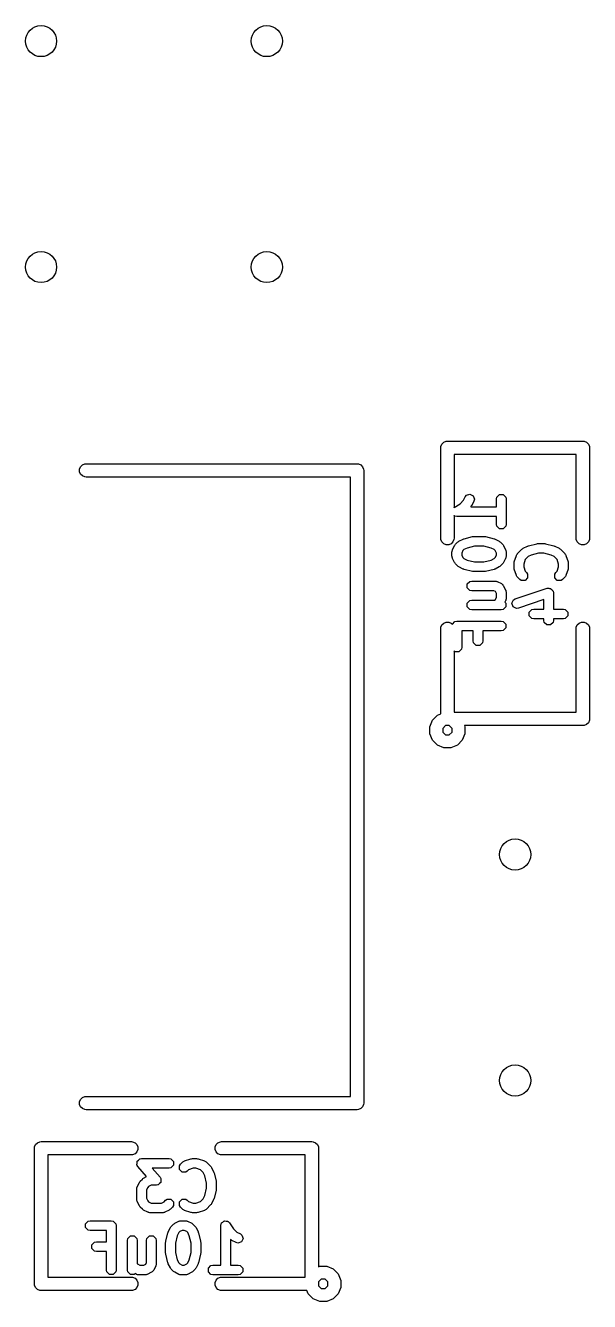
# Model space of a CAD drawing. Extents: x 0.05 to 1.54, y 0.19 to 1.9.
# Drawn here: x 0.913 to 1.163, y 1.337 to 1.902 of the extents above; entities that cross this region are included whole.
import ezdxf

# ---------------------------------------------------------------- set-up
doc = ezdxf.new("R2010")
doc.units = 0
doc.header["$MEASUREMENT"] = 0
doc.layers.add('BLACK', color=7, linetype='CONTINUOUS')

msp = doc.modelspace()

# ---------------------------------------------------------------- linework, layer by layer
at = {"layer": 'BLACK', "linetype": 'CONTINUOUS'}
for p, q in [((1.09754, 1.71664), (1.09836, 1.71746)), ((1.09836, 1.71746), (1.09942, 1.7179)), ((1.09942, 1.7179), (1.1, 1.71795)), ((1.1, 1.71795), (1.16, 1.71795)), ((1.16, 1.71795), (1.16058, 1.7179)), ((1.16058, 1.7179), (1.16164, 1.71746)), ((1.16164, 1.71746), (1.16246, 1.71664)), ((1.09705, 1.715), (1.0971, 1.71558)), ((1.09705, 1.675), (1.09705, 1.715)), ((1.0971, 1.71558), (1.09754, 1.71664)), ((1.15705, 1.71205), (1.10295, 1.71205)), ((1.10295, 1.71205), (1.10295, 1.68848)), ((1.15705, 1.675), (1.15705, 1.71205)), ((1.16246, 1.71664), (1.1629, 1.71558)), ((1.1629, 1.71558), (1.16295, 1.715)), ((1.16295, 1.715), (1.16295, 1.675)), ((0.9371, 1.70558), (0.93754, 1.70664)), ((0.9371, 1.70442), (0.9371, 1.70558)), ((0.93754, 1.70664), (0.93836, 1.70746)), ((0.93836, 1.70746), (0.93942, 1.7079)), ((0.93942, 1.7079), (0.94, 1.70795)), ((0.94, 1.70795), (1.06, 1.70795)), ((1.06, 1.70795), (1.06058, 1.7079)), ((1.06058, 1.7079), (1.06164, 1.70746)), ((1.06164, 1.70746), (1.06246, 1.70664)), ((1.06246, 1.70664), (1.0629, 1.70558)), ((1.0629, 1.70558), (1.06295, 1.705)), ((0.93754, 1.70336), (0.9371, 1.70442)), ((0.93836, 1.70254), (0.93754, 1.70336)), ((0.93942, 1.7021), (0.93836, 1.70254)), ((0.94, 1.70205), (0.93942, 1.7021)), ((1.05705, 1.70205), (0.94, 1.70205)), ((1.05705, 1.42795), (1.05705, 1.70205)), ((1.06295, 1.705), (1.06295, 1.425)), ((1.10841, 1.69399), (1.10997, 1.69451)), ((1.10997, 1.69451), (1.11144, 1.69377)), ((1.1219, 1.69319), (1.12307, 1.69435)), ((1.12307, 1.69435), (1.12471, 1.69435)), ((1.12471, 1.69435), (1.12588, 1.69319)), ((1.10295, 1.68848), (1.103, 1.68852)), ((1.103, 1.68852), (1.10563, 1.69028)), ((1.10563, 1.69028), (1.10711, 1.69176)), ((1.10711, 1.69176), (1.1079, 1.69333)), ((1.1079, 1.69333), (1.10841, 1.69399)), ((1.1104, 1.68897), (1.11032, 1.68889)), ((1.11032, 1.68889), (1.12174, 1.68889)), ((1.11059, 1.68925), (1.1104, 1.68897)), ((1.1108, 1.68953), (1.11059, 1.68925)), ((1.11174, 1.6914), (1.1108, 1.68953)), ((1.11144, 1.69377), (1.11196, 1.69221)), ((1.11196, 1.69221), (1.11174, 1.6914)), ((1.12174, 1.69236), (1.1219, 1.69319)), ((1.12174, 1.68889), (1.12174, 1.69236)), ((1.12588, 1.69319), (1.12604, 1.69236)), ((1.12604, 1.69236), (1.12604, 1.68111)), ((1.10299, 1.68495), (1.10295, 1.68501)), ((1.10295, 1.68501), (1.10295, 1.675)), ((1.10321, 1.68491), (1.10299, 1.68495)), ((1.10337, 1.68475), (1.10321, 1.68491)), ((1.10419, 1.68459), (1.10337, 1.68475)), ((1.12174, 1.68459), (1.10419, 1.68459)), ((1.12174, 1.68111), (1.12174, 1.68459)), ((1.1219, 1.68028), (1.12174, 1.68111)), ((1.12307, 1.67912), (1.1219, 1.68028)), ((1.12471, 1.67912), (1.12307, 1.67912)), ((1.12588, 1.68028), (1.12471, 1.67912)), ((1.12604, 1.68111), (1.12588, 1.68028)), ((1.0971, 1.67442), (1.09705, 1.675)), ((1.09754, 1.67336), (1.0971, 1.67442)), ((1.09836, 1.67254), (1.09754, 1.67336)), ((1.09942, 1.6721), (1.09836, 1.67254)), ((1.10058, 1.6721), (1.09942, 1.6721)), ((1.10164, 1.67254), (1.10058, 1.6721)), ((1.10246, 1.67336), (1.10164, 1.67254)), ((1.10227, 1.66987), (1.10321, 1.67175)), ((1.1029, 1.67442), (1.10246, 1.67336)), ((1.10295, 1.675), (1.1029, 1.67442)), ((1.10321, 1.67175), (1.10342, 1.67202)), ((1.10342, 1.67202), (1.10361, 1.67231)), ((1.10361, 1.67231), (1.10455, 1.67325)), ((1.10455, 1.67325), (1.10483, 1.67344)), ((1.10483, 1.67344), (1.1051, 1.67365)), ((1.1051, 1.67365), (1.10698, 1.67459)), ((1.10698, 1.67459), (1.10721, 1.67465)), ((1.10721, 1.67465), (1.10742, 1.67475)), ((1.10742, 1.67475), (1.11117, 1.67569)), ((1.11117, 1.67569), (1.11144, 1.6757)), ((1.11144, 1.6757), (1.11169, 1.67575)), ((1.11169, 1.67575), (1.11639, 1.67575)), ((1.11639, 1.67575), (1.11664, 1.6757)), ((1.11664, 1.6757), (1.11691, 1.67569)), ((1.11691, 1.67569), (1.12066, 1.67475)), ((1.12066, 1.67475), (1.12087, 1.67465)), ((1.12087, 1.67465), (1.1211, 1.67459)), ((1.1211, 1.67459), (1.12298, 1.67365)), ((1.12298, 1.67365), (1.12325, 1.67344)), ((1.12325, 1.67344), (1.12353, 1.67325)), ((1.12353, 1.67325), (1.12447, 1.67231)), ((1.12447, 1.67231), (1.12466, 1.67202)), ((1.12466, 1.67202), (1.12487, 1.67175)), ((1.12487, 1.67175), (1.12581, 1.66987)), ((1.13542, 1.67146), (1.13565, 1.67153)), ((1.13565, 1.67153), (1.13586, 1.67163)), ((1.13586, 1.67163), (1.13961, 1.67256)), ((1.13961, 1.67256), (1.13987, 1.67258)), ((1.13987, 1.67258), (1.14013, 1.67263)), ((1.14013, 1.67263), (1.14295, 1.67263)), ((1.14295, 1.67263), (1.14321, 1.67258)), ((1.14321, 1.67258), (1.14347, 1.67256)), ((1.14347, 1.67256), (1.14722, 1.67163)), ((1.14722, 1.67163), (1.14743, 1.67153)), ((1.14743, 1.67153), (1.14766, 1.67146)), ((1.1571, 1.67442), (1.15705, 1.675)), ((1.15754, 1.67336), (1.1571, 1.67442)), ((1.15836, 1.67254), (1.15754, 1.67336)), ((1.15942, 1.6721), (1.15836, 1.67254)), ((1.16058, 1.6721), (1.15942, 1.6721)), ((1.16164, 1.67254), (1.16058, 1.6721)), ((1.16246, 1.67336), (1.16164, 1.67254)), ((1.1629, 1.67442), (1.16246, 1.67336)), ((1.16295, 1.675), (1.1629, 1.67442)), ((1.10204, 1.66891), (1.10206, 1.66902)), ((1.10204, 1.66704), (1.10204, 1.66891)), ((1.10206, 1.66693), (1.10204, 1.66704)), ((1.10205, 1.66906), (1.10214, 1.6694)), ((1.10206, 1.66902), (1.10205, 1.66906)), ((1.10205, 1.66688), (1.10206, 1.66693)), ((1.10214, 1.66655), (1.10205, 1.66688)), ((1.10214, 1.6694), (1.1022, 1.66973)), ((1.1022, 1.66621), (1.10214, 1.66655)), ((1.1022, 1.66973), (1.10224, 1.66977)), ((1.10224, 1.66618), (1.1022, 1.66621)), ((1.10224, 1.66977), (1.10227, 1.66987)), ((1.10227, 1.66607), (1.10224, 1.66618)), ((1.10321, 1.6642), (1.10227, 1.66607)), ((1.1069, 1.66951), (1.10634, 1.6684)), ((1.10634, 1.6684), (1.10634, 1.66754)), ((1.10634, 1.66754), (1.1069, 1.66643)), ((1.10734, 1.66996), (1.1069, 1.66951)), ((1.1069, 1.66643), (1.10734, 1.66599)), ((1.10869, 1.67064), (1.10734, 1.66996)), ((1.10734, 1.66599), (1.10869, 1.66531)), ((1.11196, 1.67145), (1.10869, 1.67064)), ((1.11612, 1.67145), (1.11196, 1.67145)), ((1.11939, 1.67064), (1.11612, 1.67145)), ((1.12074, 1.66996), (1.11939, 1.67064)), ((1.11939, 1.66531), (1.12074, 1.66599)), ((1.12118, 1.66951), (1.12074, 1.66996)), ((1.12074, 1.66599), (1.12118, 1.66643)), ((1.12174, 1.6684), (1.12118, 1.66951)), ((1.12118, 1.66643), (1.12174, 1.66754)), ((1.12174, 1.66754), (1.12174, 1.6684)), ((1.12581, 1.66607), (1.12487, 1.6642)), ((1.12581, 1.66987), (1.12584, 1.66977)), ((1.12584, 1.66618), (1.12581, 1.66607)), ((1.12584, 1.66977), (1.12588, 1.66973)), ((1.12588, 1.66621), (1.12584, 1.66618)), ((1.12588, 1.66973), (1.12594, 1.6694)), ((1.12594, 1.66655), (1.12588, 1.66621)), ((1.12594, 1.6694), (1.12603, 1.66906)), ((1.12603, 1.66688), (1.12594, 1.66655)), ((1.12603, 1.66906), (1.12602, 1.66902)), ((1.12602, 1.66902), (1.12604, 1.66891)), ((1.12604, 1.66704), (1.12602, 1.66693)), ((1.12602, 1.66693), (1.12603, 1.66688)), ((1.12604, 1.66891), (1.12604, 1.66704)), ((1.12965, 1.66459), (1.13059, 1.66741)), ((1.13059, 1.66741), (1.13064, 1.6675)), ((1.13064, 1.66755), (1.13083, 1.66784)), ((1.13064, 1.6675), (1.13064, 1.66755)), ((1.13083, 1.66784), (1.131, 1.66813)), ((1.131, 1.66813), (1.13105, 1.66816)), ((1.13105, 1.66816), (1.13111, 1.66825)), ((1.13111, 1.66825), (1.13298, 1.67012)), ((1.13298, 1.67012), (1.13327, 1.67031)), ((1.13327, 1.67031), (1.13354, 1.67053)), ((1.13354, 1.67053), (1.13542, 1.67146)), ((1.13578, 1.66684), (1.13451, 1.66556)), ((1.13713, 1.66751), (1.13578, 1.66684)), ((1.1404, 1.66833), (1.13713, 1.66751)), ((1.14268, 1.66833), (1.1404, 1.66833)), ((1.14595, 1.66751), (1.14268, 1.66833)), ((1.1473, 1.66684), (1.14595, 1.66751)), ((1.14857, 1.66556), (1.1473, 1.66684)), ((1.14766, 1.67146), (1.14954, 1.67053)), ((1.14954, 1.67053), (1.14981, 1.67031)), ((1.14981, 1.67031), (1.1501, 1.67012)), ((1.1501, 1.67012), (1.15197, 1.66825)), ((1.15197, 1.66825), (1.15203, 1.66816)), ((1.15203, 1.66816), (1.15208, 1.66813)), ((1.15208, 1.66813), (1.15225, 1.66784)), ((1.15225, 1.66784), (1.15244, 1.66755)), ((1.15244, 1.66755), (1.15244, 1.6675)), ((1.15244, 1.6675), (1.15249, 1.66741)), ((1.15249, 1.66741), (1.15343, 1.66459)), ((1.10342, 1.66393), (1.10321, 1.6642)), ((1.10361, 1.66364), (1.10342, 1.66393)), ((1.10455, 1.6627), (1.10361, 1.66364)), ((1.10483, 1.66251), (1.10455, 1.6627)), ((1.1051, 1.6623), (1.10483, 1.66251)), ((1.10698, 1.66136), (1.1051, 1.6623)), ((1.10721, 1.6613), (1.10698, 1.66136)), ((1.10742, 1.6612), (1.10721, 1.6613)), ((1.11117, 1.66026), (1.10742, 1.6612)), ((1.10869, 1.66531), (1.11196, 1.6645)), ((1.11144, 1.66025), (1.11117, 1.66026)), ((1.11169, 1.6602), (1.11144, 1.66025)), ((1.11639, 1.6602), (1.11169, 1.6602)), ((1.11196, 1.6645), (1.11612, 1.6645)), ((1.11612, 1.6645), (1.11939, 1.66531)), ((1.11664, 1.66025), (1.11639, 1.6602)), ((1.11691, 1.66026), (1.11664, 1.66025)), ((1.12066, 1.6612), (1.11691, 1.66026)), ((1.12087, 1.6613), (1.12066, 1.6612)), ((1.1211, 1.66136), (1.12087, 1.6613)), ((1.12298, 1.6623), (1.1211, 1.66136)), ((1.12325, 1.66251), (1.12298, 1.6623)), ((1.12353, 1.6627), (1.12325, 1.66251)), ((1.12447, 1.66364), (1.12353, 1.6627)), ((1.12466, 1.66393), (1.12447, 1.66364)), ((1.12487, 1.6642), (1.12466, 1.66393)), ((1.12954, 1.66391), (1.12961, 1.66425)), ((1.12954, 1.66204), (1.12954, 1.66391)), ((1.12961, 1.6617), (1.12954, 1.66204)), ((1.12961, 1.66425), (1.12965, 1.66459)), ((1.12965, 1.66136), (1.12961, 1.6617)), ((1.13059, 1.65854), (1.12965, 1.66136)), ((1.13451, 1.66556), (1.13384, 1.66356)), ((1.13384, 1.66356), (1.13384, 1.66238)), ((1.13384, 1.66238), (1.13451, 1.66038)), ((1.13451, 1.66038), (1.13509, 1.6598)), ((1.14799, 1.6598), (1.14857, 1.66038)), ((1.14924, 1.66356), (1.14857, 1.66556)), ((1.14857, 1.66038), (1.14924, 1.66238)), ((1.14924, 1.66238), (1.14924, 1.66356)), ((1.15343, 1.66136), (1.15249, 1.65854)), ((1.15343, 1.66459), (1.15347, 1.66425)), ((1.15347, 1.6617), (1.15343, 1.66136)), ((1.15347, 1.66425), (1.15354, 1.66391)), ((1.15354, 1.66204), (1.15347, 1.6617)), ((1.15354, 1.66391), (1.15354, 1.66204)), ((1.10877, 1.65473), (1.10993, 1.65589)), ((1.10877, 1.65308), (1.10877, 1.65473)), ((1.10993, 1.65589), (1.11076, 1.65605)), ((1.11076, 1.65605), (1.12108, 1.65605)), ((1.12108, 1.65605), (1.12118, 1.65603)), ((1.12118, 1.65603), (1.12123, 1.65605)), ((1.12123, 1.65605), (1.12156, 1.65596)), ((1.12156, 1.65596), (1.1219, 1.65589)), ((1.1219, 1.65589), (1.12193, 1.65585)), ((1.12193, 1.65585), (1.12204, 1.65583)), ((1.12204, 1.65583), (1.12391, 1.65489)), ((1.12391, 1.65489), (1.12425, 1.65462)), ((1.12425, 1.65462), (1.12436, 1.65459)), ((1.12436, 1.65459), (1.12445, 1.65447)), ((1.13064, 1.65845), (1.13059, 1.65854)), ((1.13064, 1.6584), (1.13064, 1.65845)), ((1.13083, 1.65811), (1.13064, 1.6584)), ((1.131, 1.65781), (1.13083, 1.65811)), ((1.13105, 1.65779), (1.131, 1.65781)), ((1.13111, 1.6577), (1.13105, 1.65779)), ((1.13205, 1.65676), (1.13111, 1.6577)), ((1.13274, 1.6563), (1.13205, 1.65676)), ((1.13439, 1.6563), (1.13274, 1.6563)), ((1.13555, 1.65746), (1.13439, 1.6563)), ((1.13509, 1.6598), (1.13555, 1.65911)), ((1.13555, 1.65911), (1.13555, 1.65746)), ((1.14753, 1.65911), (1.14799, 1.6598)), ((1.14753, 1.65746), (1.14753, 1.65911)), ((1.14869, 1.6563), (1.14753, 1.65746)), ((1.15034, 1.6563), (1.14869, 1.6563)), ((1.15103, 1.65676), (1.15034, 1.6563)), ((1.15197, 1.6577), (1.15103, 1.65676)), ((1.15203, 1.65779), (1.15197, 1.6577)), ((1.15208, 1.65781), (1.15203, 1.65779)), ((1.15225, 1.65811), (1.15208, 1.65781)), ((1.15244, 1.6584), (1.15225, 1.65811)), ((1.15249, 1.65854), (1.15244, 1.65845)), ((1.15244, 1.65845), (1.15244, 1.6584)), ((1.10993, 1.65192), (1.10877, 1.65308)), ((1.11076, 1.65175), (1.10993, 1.65192)), ((1.12057, 1.65175), (1.11076, 1.65175)), ((1.12135, 1.65136), (1.12057, 1.65175)), ((1.12174, 1.65058), (1.12135, 1.65136)), ((1.12174, 1.64878), (1.12174, 1.65058)), ((1.12445, 1.65447), (1.12458, 1.65437)), ((1.12458, 1.65437), (1.12461, 1.65426)), ((1.12461, 1.65426), (1.12487, 1.65393)), ((1.12487, 1.65393), (1.12581, 1.65205)), ((1.12581, 1.65205), (1.12584, 1.65195)), ((1.12584, 1.65195), (1.12588, 1.65191)), ((1.12588, 1.65191), (1.12594, 1.65157)), ((1.12594, 1.65157), (1.12603, 1.65124)), ((1.12603, 1.65124), (1.12602, 1.65119)), ((1.12602, 1.65119), (1.12604, 1.65109)), ((1.12604, 1.65109), (1.12604, 1.64827)), ((1.13007, 1.64813), (1.14414, 1.65282)), ((1.14414, 1.65282), (1.14498, 1.65292)), ((1.14498, 1.65292), (1.14529, 1.65276)), ((1.14529, 1.65276), (1.14565, 1.65276)), ((1.14565, 1.65276), (1.146, 1.65241)), ((1.146, 1.65241), (1.14645, 1.65219)), ((1.14645, 1.65219), (1.14656, 1.65185)), ((1.14656, 1.65185), (1.14681, 1.6516)), ((1.14681, 1.6516), (1.14697, 1.65078)), ((1.14697, 1.65078), (1.14697, 1.64355)), ((1.10877, 1.64628), (1.10993, 1.64745)), ((1.10877, 1.64464), (1.10877, 1.64628)), ((1.10993, 1.64347), (1.10877, 1.64464)), ((1.10993, 1.64745), (1.11076, 1.64761)), ((1.11076, 1.64331), (1.10993, 1.64347)), ((1.11076, 1.64761), (1.12112, 1.64761)), ((1.12389, 1.64331), (1.11076, 1.64331)), ((1.12112, 1.64761), (1.12118, 1.64767)), ((1.12118, 1.64767), (1.12174, 1.64878)), ((1.12471, 1.64347), (1.12389, 1.64331)), ((1.12588, 1.64464), (1.12471, 1.64347)), ((1.12581, 1.64731), (1.12549, 1.64667)), ((1.12549, 1.64667), (1.12588, 1.64628)), ((1.12584, 1.64742), (1.12581, 1.64731)), ((1.12588, 1.64745), (1.12584, 1.64742)), ((1.12594, 1.64779), (1.12588, 1.64745)), ((1.12588, 1.64628), (1.12588, 1.64464)), ((1.12603, 1.64812), (1.12594, 1.64779)), ((1.12604, 1.64827), (1.12602, 1.64817)), ((1.12602, 1.64817), (1.12603, 1.64812)), ((1.12861, 1.64624), (1.12934, 1.64771)), ((1.12913, 1.64468), (1.12861, 1.64624)), ((1.1306, 1.64394), (1.12913, 1.64468)), ((1.12934, 1.64771), (1.13007, 1.64813)), ((1.13143, 1.64405), (1.1306, 1.64394)), ((1.14267, 1.6478), (1.13143, 1.64405)), ((1.13627, 1.64222), (1.13743, 1.64338)), ((1.13743, 1.64338), (1.13826, 1.64355)), ((1.13826, 1.64355), (1.14267, 1.64355)), ((1.14267, 1.64355), (1.14267, 1.6478)), ((1.14697, 1.64355), (1.15139, 1.64355)), ((1.15139, 1.64355), (1.15221, 1.64338)), ((1.15221, 1.64338), (1.15338, 1.64222)), ((1.09836, 1.63746), (1.09942, 1.6379)), ((1.09942, 1.6379), (1.10058, 1.6379)), ((1.10058, 1.6379), (1.10164, 1.63746)), ((1.1022, 1.6369), (1.10337, 1.63806)), ((1.10337, 1.63806), (1.10419, 1.63823)), ((1.10419, 1.63823), (1.12389, 1.63823)), ((1.12389, 1.63823), (1.12471, 1.63806)), ((1.12471, 1.63806), (1.12588, 1.6369)), ((1.13627, 1.64057), (1.13627, 1.64222)), ((1.13743, 1.63941), (1.13627, 1.64057)), ((1.13826, 1.63925), (1.13743, 1.63941)), ((1.14267, 1.63925), (1.13826, 1.63925)), ((1.14267, 1.63858), (1.14267, 1.63925)), ((1.14284, 1.63776), (1.14267, 1.63858)), ((1.144, 1.6366), (1.14284, 1.63776)), ((1.14681, 1.63776), (1.14565, 1.6366)), ((1.14697, 1.63858), (1.14681, 1.63776)), ((1.15139, 1.63925), (1.14697, 1.63925)), ((1.14697, 1.63925), (1.14697, 1.63858)), ((1.15221, 1.63941), (1.15139, 1.63925)), ((1.15338, 1.64057), (1.15221, 1.63941)), ((1.15338, 1.64222), (1.15338, 1.64057)), ((1.15836, 1.63746), (1.15942, 1.6379)), ((1.15942, 1.6379), (1.16058, 1.6379)), ((1.16058, 1.6379), (1.16164, 1.63746)), ((1.09705, 1.635), (1.0971, 1.63558)), ((1.09705, 1.59722), (1.09705, 1.635)), ((1.0971, 1.63558), (1.09754, 1.63664)), ((1.09754, 1.63664), (1.09836, 1.63746)), ((1.10164, 1.63746), (1.1022, 1.63689)), ((1.1022, 1.63689), (1.1022, 1.6369)), ((1.11142, 1.63393), (1.10634, 1.63393)), ((1.10634, 1.63393), (1.10634, 1.6267)), ((1.11142, 1.62951), (1.11142, 1.63393)), ((1.12389, 1.63393), (1.11572, 1.63393)), ((1.11572, 1.63393), (1.11572, 1.62951)), ((1.12471, 1.63409), (1.12389, 1.63393)), ((1.12588, 1.63526), (1.12471, 1.63409)), ((1.12588, 1.6369), (1.12588, 1.63526)), ((1.14565, 1.6366), (1.144, 1.6366)), ((1.15705, 1.635), (1.1571, 1.63558)), ((1.15705, 1.59795), (1.15705, 1.635)), ((1.1571, 1.63558), (1.15754, 1.63664)), ((1.15754, 1.63664), (1.15836, 1.63746)), ((1.16164, 1.63746), (1.16246, 1.63664)), ((1.16246, 1.63664), (1.1629, 1.63558)), ((1.1629, 1.63558), (1.16295, 1.635)), ((1.16295, 1.635), (1.16295, 1.595)), ((1.10634, 1.6267), (1.10618, 1.62587)), ((1.11158, 1.62869), (1.11142, 1.62951)), ((1.11275, 1.62753), (1.11158, 1.62869)), ((1.11439, 1.62753), (1.11275, 1.62753)), ((1.11556, 1.62869), (1.11439, 1.62753)), ((1.11572, 1.62951), (1.11556, 1.62869)), ((1.10337, 1.62471), (1.10295, 1.62513)), ((1.10295, 1.62513), (1.10295, 1.59795)), ((1.10501, 1.62471), (1.10337, 1.62471)), ((1.10618, 1.62587), (1.10501, 1.62471)), ((1.0922, 1.59155), (1.09339, 1.59442)), ((1.09339, 1.59442), (1.09558, 1.59661)), ((1.09558, 1.59661), (1.09705, 1.59722)), ((1.10295, 1.59795), (1.15705, 1.59795)), ((1.16164, 1.59254), (1.16058, 1.5921)), ((1.16246, 1.59336), (1.16164, 1.59254)), ((1.1629, 1.59442), (1.16246, 1.59336)), ((1.16295, 1.595), (1.1629, 1.59442)), ((1.0922, 1.59085), (1.0922, 1.59155)), ((1.0922, 1.58845), (1.0922, 1.59085)), ((1.09339, 1.58558), (1.0922, 1.58845)), ((1.09915, 1.59205), (1.09795, 1.59085)), ((1.09795, 1.59085), (1.09795, 1.58915)), ((1.09795, 1.58915), (1.09915, 1.58795)), ((1.10085, 1.59205), (1.09915, 1.59205)), ((1.09915, 1.58795), (1.10085, 1.58795)), ((1.10205, 1.59085), (1.10085, 1.59205)), ((1.10085, 1.58795), (1.10205, 1.58915)), ((1.10205, 1.58915), (1.10205, 1.59085)), ((1.1078, 1.58845), (1.10661, 1.58558)), ((1.16, 1.59205), (1.10759, 1.59205)), ((1.10759, 1.59205), (1.1078, 1.59155)), ((1.1078, 1.59155), (1.1078, 1.58845)), ((1.16058, 1.5921), (1.16, 1.59205)), ((1.09558, 1.58339), (1.09339, 1.58558)), ((1.09845, 1.5822), (1.09558, 1.58339)), ((1.10155, 1.5822), (1.09845, 1.5822)), ((1.10442, 1.58339), (1.10155, 1.5822)), ((1.10661, 1.58558), (1.10442, 1.58339)), ((0.9371, 1.42558), (0.93754, 1.42664)), ((0.9371, 1.42442), (0.9371, 1.42558)), ((0.93754, 1.42336), (0.9371, 1.42442)), ((0.93754, 1.42664), (0.93836, 1.42746)), ((0.93836, 1.42254), (0.93754, 1.42336)), ((0.93836, 1.42746), (0.93942, 1.4279)), ((0.93942, 1.4279), (0.94, 1.42795)), ((0.94, 1.42795), (1.05705, 1.42795)), ((1.06246, 1.42336), (1.06164, 1.42254)), ((1.0629, 1.42442), (1.06246, 1.42336)), ((1.06295, 1.425), (1.0629, 1.42442)), ((0.93942, 1.4221), (0.93836, 1.42254)), ((0.94, 1.42205), (0.93942, 1.4221)), ((1.06, 1.42205), (0.94, 1.42205)), ((1.06058, 1.4221), (1.06, 1.42205)), ((1.06164, 1.42254), (1.06058, 1.4221)), ((0.9171, 1.40558), (0.91754, 1.40664)), ((0.91754, 1.40664), (0.91836, 1.40746)), ((0.91836, 1.40746), (0.91942, 1.4079)), ((0.91942, 1.4079), (0.92, 1.40795)), ((0.92, 1.40795), (0.96, 1.40795)), ((0.96, 1.40795), (0.96058, 1.4079)), ((0.96058, 1.4079), (0.96164, 1.40746)), ((0.96164, 1.40746), (0.96246, 1.40664)), ((0.96246, 1.40664), (0.9629, 1.40558)), ((0.9971, 1.40558), (0.99754, 1.40664)), ((0.99754, 1.40664), (0.99836, 1.40746)), ((0.99836, 1.40746), (0.99942, 1.4079)), ((0.99942, 1.4079), (1, 1.40795)), ((1, 1.40795), (1.04, 1.40795)), ((1.04, 1.40795), (1.04058, 1.4079)), ((1.04058, 1.4079), (1.04164, 1.40746)), ((1.04164, 1.40746), (1.04246, 1.40664)), ((1.04246, 1.40664), (1.0429, 1.40558)), ((0.91705, 1.405), (0.9171, 1.40558)), ((0.91705, 1.345), (0.91705, 1.405)), ((0.96, 1.40205), (0.92295, 1.40205)), ((0.92295, 1.40205), (0.92295, 1.34795)), ((0.96058, 1.4021), (0.96, 1.40205)), ((0.96164, 1.40254), (0.96058, 1.4021)), ((0.96246, 1.40336), (0.96164, 1.40254)), ((0.9629, 1.40442), (0.96246, 1.40336)), ((0.9629, 1.40558), (0.9629, 1.40442)), ((0.96392, 1.40034), (0.96452, 1.40046)), ((0.96452, 1.40046), (0.97672, 1.40046)), ((0.97672, 1.40046), (0.97754, 1.4003)), ((0.9867, 1.40039), (0.98704, 1.40046)), ((0.98704, 1.40046), (0.98891, 1.40046)), ((0.98891, 1.40046), (0.98925, 1.40039)), ((0.9971, 1.40442), (0.9971, 1.40558)), ((0.99754, 1.40336), (0.9971, 1.40442)), ((0.99836, 1.40254), (0.99754, 1.40336)), ((0.99942, 1.4021), (0.99836, 1.40254)), ((1, 1.40205), (0.99942, 1.4021)), ((1.03705, 1.40205), (1, 1.40205)), ((1.03705, 1.34795), (1.03705, 1.40205)), ((1.0429, 1.40558), (1.04295, 1.405)), ((1.04295, 1.405), (1.04295, 1.35259)), ((0.96248, 1.39762), (0.96254, 1.39838)), ((0.96254, 1.39753), (0.96248, 1.39762)), ((0.96254, 1.39913), (0.96259, 1.39919)), ((0.96254, 1.39838), (0.96254, 1.39913)), ((0.96254, 1.39749), (0.96254, 1.39753)), ((0.9626, 1.39742), (0.96254, 1.39749)), ((0.96259, 1.39926), (0.96316, 1.39976)), ((0.96259, 1.39919), (0.96259, 1.39926)), ((0.9629, 1.39689), (0.9626, 1.39742)), ((0.96678, 1.39246), (0.9629, 1.39689)), ((0.96316, 1.39976), (0.9637, 1.4003)), ((0.9637, 1.4003), (0.9638, 1.40032)), ((0.9638, 1.40032), (0.96383, 1.40035)), ((0.96383, 1.40035), (0.96392, 1.40034)), ((0.97672, 1.39616), (0.96926, 1.39616)), ((0.96926, 1.39616), (0.97271, 1.39222)), ((0.97754, 1.39632), (0.97672, 1.39616)), ((0.97754, 1.4003), (0.9787, 1.39913)), ((0.9787, 1.39749), (0.97754, 1.39632)), ((0.9787, 1.39913), (0.9787, 1.39749)), ((0.9813, 1.39726), (0.98176, 1.39795)), ((0.9813, 1.39561), (0.9813, 1.39726)), ((0.98246, 1.39445), (0.9813, 1.39561)), ((0.98176, 1.39795), (0.9827, 1.39889)), ((0.9827, 1.39889), (0.98279, 1.39895)), ((0.98279, 1.39895), (0.98281, 1.399)), ((0.98281, 1.399), (0.98311, 1.39917)), ((0.98311, 1.39917), (0.9834, 1.39936)), ((0.9834, 1.39936), (0.98345, 1.39936)), ((0.98345, 1.39936), (0.98354, 1.39941)), ((0.98354, 1.39941), (0.98636, 1.40035)), ((0.9848, 1.39491), (0.98411, 1.39445)), ((0.98538, 1.39549), (0.9848, 1.39491)), ((0.98738, 1.39616), (0.98538, 1.39549)), ((0.98636, 1.40035), (0.9867, 1.40039)), ((0.98856, 1.39616), (0.98738, 1.39616)), ((0.99056, 1.39549), (0.98856, 1.39616)), ((0.98925, 1.40039), (0.98959, 1.40035)), ((0.98959, 1.40035), (0.99241, 1.39941)), ((0.99184, 1.39422), (0.99056, 1.39549)), ((0.99241, 1.39941), (0.9925, 1.39936)), ((0.9925, 1.39936), (0.99255, 1.39936)), ((0.99255, 1.39936), (0.99284, 1.39917)), ((0.99284, 1.39917), (0.99313, 1.399)), ((0.99313, 1.399), (0.99316, 1.39895)), ((0.99316, 1.39895), (0.99325, 1.39889)), ((0.99325, 1.39889), (0.99512, 1.39702)), ((0.99512, 1.39702), (0.99531, 1.39673)), ((0.99531, 1.39673), (0.99553, 1.39646)), ((0.99553, 1.39646), (0.99646, 1.39458)), ((0.9626, 1.38801), (0.96354, 1.38989)), ((0.96354, 1.38989), (0.96375, 1.39016)), ((0.96375, 1.39016), (0.96394, 1.39045)), ((0.96394, 1.39045), (0.96488, 1.39139)), ((0.96488, 1.39139), (0.96516, 1.39158)), ((0.96516, 1.39158), (0.96544, 1.39179)), ((0.96544, 1.39179), (0.96678, 1.39246)), ((0.97245, 1.38935), (0.97191, 1.38882)), ((0.97302, 1.38985), (0.97245, 1.38935)), ((0.97271, 1.39222), (0.97301, 1.39169)), ((0.97301, 1.39169), (0.97307, 1.39163)), ((0.97307, 1.38998), (0.97302, 1.38993)), ((0.97302, 1.38993), (0.97302, 1.38985)), ((0.97307, 1.39163), (0.97307, 1.39158)), ((0.97307, 1.39158), (0.97312, 1.39149)), ((0.97312, 1.39149), (0.97307, 1.39074)), ((0.97307, 1.39074), (0.97307, 1.38998)), ((0.98411, 1.39445), (0.98246, 1.39445)), ((0.99251, 1.39287), (0.99184, 1.39422)), ((0.99333, 1.3896), (0.99251, 1.39287)), ((0.99333, 1.38732), (0.99333, 1.3896)), ((0.99646, 1.39458), (0.99653, 1.39435)), ((0.99653, 1.39435), (0.99663, 1.39414)), ((0.99663, 1.39414), (0.99756, 1.39039)), ((0.99756, 1.39039), (0.99758, 1.39013)), ((0.99758, 1.39013), (0.99763, 1.38987)), ((0.99763, 1.38987), (0.99763, 1.38705)), ((0.96237, 1.38705), (0.96239, 1.38716)), ((0.96237, 1.38236), (0.96237, 1.38705)), ((0.96238, 1.38721), (0.96247, 1.38754)), ((0.96239, 1.38716), (0.96238, 1.38721)), ((0.96247, 1.38754), (0.96254, 1.38788)), ((0.96254, 1.38788), (0.96257, 1.38791)), ((0.96257, 1.38791), (0.9626, 1.38801)), ((0.96723, 1.38766), (0.96667, 1.38655)), ((0.96667, 1.38655), (0.96667, 1.38287)), ((0.96767, 1.3881), (0.96723, 1.38766)), ((0.96878, 1.38866), (0.96767, 1.3881)), ((0.97109, 1.38866), (0.96878, 1.38866)), ((0.97169, 1.38877), (0.97109, 1.38866)), ((0.97178, 1.38877), (0.97169, 1.38877)), ((0.97181, 1.3888), (0.97178, 1.38877)), ((0.97191, 1.38882), (0.97181, 1.3888)), ((0.99184, 1.3827), (0.99251, 1.38405)), ((0.99251, 1.38405), (0.99333, 1.38732)), ((0.99756, 1.38653), (0.99663, 1.38278)), ((0.99758, 1.38679), (0.99756, 1.38653)), ((0.99763, 1.38705), (0.99758, 1.38679)), ((0.96239, 1.38226), (0.96237, 1.38236)), ((0.96238, 1.38221), (0.96239, 1.38226)), ((0.96247, 1.38188), (0.96238, 1.38221)), ((0.96254, 1.38154), (0.96247, 1.38188)), ((0.96257, 1.3815), (0.96254, 1.38154)), ((0.9626, 1.3814), (0.96257, 1.3815)), ((0.96354, 1.37952), (0.9626, 1.3814)), ((0.96375, 1.37925), (0.96354, 1.37952)), ((0.96394, 1.37897), (0.96375, 1.37925)), ((0.96488, 1.37803), (0.96394, 1.37897)), ((0.96516, 1.37784), (0.96488, 1.37803)), ((0.96667, 1.38287), (0.96723, 1.38176)), ((0.96723, 1.38176), (0.96767, 1.38132)), ((0.96767, 1.38132), (0.96878, 1.38076)), ((0.96878, 1.38076), (0.97339, 1.38076)), ((0.97339, 1.38076), (0.9745, 1.38132)), ((0.9745, 1.38132), (0.9752, 1.38201)), ((0.9752, 1.38201), (0.97589, 1.38247)), ((0.97589, 1.38247), (0.97754, 1.38247)), ((0.9773, 1.37803), (0.97701, 1.37784)), ((0.97824, 1.37897), (0.9773, 1.37803)), ((0.97754, 1.38247), (0.9787, 1.38131)), ((0.9787, 1.37966), (0.97824, 1.37897)), ((0.9787, 1.38131), (0.9787, 1.37966)), ((0.9813, 1.38131), (0.98246, 1.38247)), ((0.9813, 1.37966), (0.9813, 1.38131)), ((0.98176, 1.37897), (0.9813, 1.37966)), ((0.9827, 1.37803), (0.98176, 1.37897)), ((0.98246, 1.38247), (0.98411, 1.38247)), ((0.98279, 1.37797), (0.9827, 1.37803)), ((0.98281, 1.37792), (0.98279, 1.37797)), ((0.98311, 1.37775), (0.98281, 1.37792)), ((0.98411, 1.38247), (0.9848, 1.38201)), ((0.9848, 1.38201), (0.98538, 1.38143)), ((0.98538, 1.38143), (0.98738, 1.38076)), ((0.98738, 1.38076), (0.98856, 1.38076)), ((0.98856, 1.38076), (0.99056, 1.38143)), ((0.99056, 1.38143), (0.99184, 1.3827)), ((0.99313, 1.37792), (0.99284, 1.37775)), ((0.99316, 1.37797), (0.99313, 1.37792)), ((0.99325, 1.37803), (0.99316, 1.37797)), ((0.99512, 1.3799), (0.99325, 1.37803)), ((0.99531, 1.38019), (0.99512, 1.3799)), ((0.99553, 1.38046), (0.99531, 1.38019)), ((0.99646, 1.38234), (0.99553, 1.38046)), ((0.99653, 1.38257), (0.99646, 1.38234)), ((0.99663, 1.38278), (0.99653, 1.38257)), ((0.93971, 1.37163), (0.94087, 1.3728)), ((0.94087, 1.3728), (0.9417, 1.37296)), ((0.9417, 1.37296), (0.95108, 1.37296)), ((0.95108, 1.37296), (0.9519, 1.3728)), ((0.9519, 1.3728), (0.95306, 1.37163)), ((0.96544, 1.37763), (0.96516, 1.37784)), ((0.96731, 1.37669), (0.96544, 1.37763)), ((0.96742, 1.37666), (0.96731, 1.37669)), ((0.96745, 1.37662), (0.96742, 1.37666)), ((0.96779, 1.37656), (0.96745, 1.37662)), ((0.96812, 1.37647), (0.96779, 1.37656)), ((0.96817, 1.37648), (0.96812, 1.37647)), ((0.96827, 1.37646), (0.96817, 1.37648)), ((0.9739, 1.37646), (0.96827, 1.37646)), ((0.97401, 1.37648), (0.9739, 1.37646)), ((0.97405, 1.37647), (0.97401, 1.37648)), ((0.97439, 1.37656), (0.97405, 1.37647)), ((0.97473, 1.37662), (0.97439, 1.37656)), ((0.97476, 1.37666), (0.97473, 1.37662)), ((0.97486, 1.37669), (0.97476, 1.37666)), ((0.97674, 1.37763), (0.97486, 1.37669)), ((0.97701, 1.37784), (0.97674, 1.37763)), ((0.9792, 1.37179), (0.98107, 1.37273)), ((0.98107, 1.37273), (0.98118, 1.37276)), ((0.98118, 1.37276), (0.98121, 1.3728)), ((0.98121, 1.3728), (0.98155, 1.37286)), ((0.98155, 1.37286), (0.98188, 1.37295)), ((0.98188, 1.37295), (0.98193, 1.37294)), ((0.98193, 1.37294), (0.98204, 1.37296)), ((0.98204, 1.37296), (0.98391, 1.37296)), ((0.9834, 1.37756), (0.98311, 1.37775)), ((0.98345, 1.37756), (0.9834, 1.37756)), ((0.98354, 1.37751), (0.98345, 1.37756)), ((0.98636, 1.37657), (0.98354, 1.37751)), ((0.98391, 1.37296), (0.98402, 1.37294)), ((0.98402, 1.37294), (0.98406, 1.37295)), ((0.98406, 1.37295), (0.9844, 1.37286)), ((0.9844, 1.37286), (0.98473, 1.3728)), ((0.98473, 1.3728), (0.98477, 1.37276)), ((0.98477, 1.37276), (0.98487, 1.37273)), ((0.98487, 1.37273), (0.98675, 1.37179)), ((0.9867, 1.37653), (0.98636, 1.37657)), ((0.98704, 1.37646), (0.9867, 1.37653)), ((0.98891, 1.37646), (0.98704, 1.37646)), ((0.98925, 1.37653), (0.98891, 1.37646)), ((0.98959, 1.37657), (0.98925, 1.37653)), ((0.99241, 1.37751), (0.98959, 1.37657)), ((0.9925, 1.37756), (0.99241, 1.37751)), ((0.99255, 1.37756), (0.9925, 1.37756)), ((0.99284, 1.37775), (0.99255, 1.37756)), ((0.99995, 1.37201), (1.00047, 1.37235)), ((1.00047, 1.37235), (1.00091, 1.3728)), ((1.00091, 1.3728), (1.00113, 1.3728)), ((1.00113, 1.3728), (1.00132, 1.37292)), ((1.00132, 1.37292), (1.00193, 1.3728)), ((1.00193, 1.3728), (1.00256, 1.3728)), ((1.00256, 1.3728), (1.00271, 1.37264)), ((1.00271, 1.37264), (1.00293, 1.3726)), ((1.00293, 1.3726), (1.00352, 1.372)), ((0.93971, 1.36999), (0.93971, 1.37163)), ((0.94087, 1.36882), (0.93971, 1.36999)), ((0.9417, 1.36866), (0.94087, 1.36882)), ((0.94893, 1.36866), (0.9417, 1.36866)), ((0.94893, 1.36358), (0.94893, 1.36866)), ((0.95306, 1.37163), (0.95323, 1.37081)), ((0.95323, 1.37081), (0.95323, 1.35111)), ((0.97526, 1.36383), (0.9762, 1.36758)), ((0.9762, 1.36758), (0.9763, 1.36779)), ((0.9763, 1.36779), (0.97636, 1.36802)), ((0.97636, 1.36802), (0.9773, 1.3699)), ((0.9773, 1.3699), (0.97751, 1.37017)), ((0.97751, 1.37017), (0.9777, 1.37045)), ((0.9777, 1.37045), (0.97864, 1.37139)), ((0.97864, 1.37139), (0.97893, 1.37158)), ((0.97893, 1.37158), (0.9792, 1.37179)), ((0.98099, 1.36766), (0.98031, 1.36631)), ((0.98143, 1.3681), (0.98099, 1.36766)), ((0.98254, 1.36866), (0.98143, 1.3681)), ((0.9834, 1.36866), (0.98254, 1.36866)), ((0.98451, 1.3681), (0.9834, 1.36866)), ((0.98496, 1.36766), (0.98451, 1.3681)), ((0.98564, 1.36631), (0.98496, 1.36766)), ((0.98675, 1.37179), (0.98702, 1.37158)), ((0.98702, 1.37158), (0.98731, 1.37139)), ((0.98731, 1.37139), (0.98825, 1.37045)), ((0.98825, 1.37045), (0.98844, 1.37017)), ((0.98844, 1.37017), (0.98865, 1.3699)), ((0.98865, 1.3699), (0.98959, 1.36802)), ((0.98959, 1.36802), (0.98965, 1.36779)), ((0.98965, 1.36779), (0.98975, 1.36758)), ((0.98975, 1.36758), (0.99069, 1.36383)), ((0.99959, 1.37081), (0.99975, 1.37163)), ((0.99959, 1.35326), (0.99959, 1.37081)), ((0.99975, 1.37163), (0.99991, 1.37179)), ((0.99991, 1.37179), (0.99995, 1.37201)), ((1.00352, 1.372), (1.00528, 1.36937)), ((1.00528, 1.36937), (1.00676, 1.36789)), ((1.00676, 1.36789), (1.00833, 1.3671)), ((1.00833, 1.3671), (1.00899, 1.36659)), ((1.00899, 1.36659), (1.00951, 1.36503)), ((0.94253, 1.36225), (0.94369, 1.36342)), ((0.94253, 1.36061), (0.94253, 1.36225)), ((0.94369, 1.36342), (0.94451, 1.36358)), ((0.94451, 1.36358), (0.94893, 1.36358)), ((0.95831, 1.36424), (0.95847, 1.36507)), ((0.95831, 1.35111), (0.95831, 1.36424)), ((0.95847, 1.36507), (0.95964, 1.36623)), ((0.95964, 1.36623), (0.96128, 1.36623)), ((0.96128, 1.36623), (0.96245, 1.36507)), ((0.96245, 1.36507), (0.96261, 1.36424)), ((0.96261, 1.36424), (0.96261, 1.35388)), ((0.96675, 1.36424), (0.96692, 1.36507)), ((0.96675, 1.35443), (0.96675, 1.36424)), ((0.96692, 1.36507), (0.96808, 1.36623)), ((0.96808, 1.36623), (0.96973, 1.36623)), ((0.96973, 1.36623), (0.97089, 1.36507)), ((0.97089, 1.36507), (0.97105, 1.36424)), ((0.97105, 1.36424), (0.97105, 1.35392)), ((0.9752, 1.36331), (0.97525, 1.36356)), ((0.9752, 1.35861), (0.9752, 1.36331)), ((0.97525, 1.36356), (0.97526, 1.36383)), ((0.98031, 1.36631), (0.9795, 1.36304)), ((0.9795, 1.36304), (0.9795, 1.35888)), ((0.98645, 1.36304), (0.98564, 1.36631)), ((0.98645, 1.35888), (0.98645, 1.36304)), ((0.99069, 1.36383), (0.9907, 1.36356)), ((0.9907, 1.36356), (0.99075, 1.36331)), ((0.99075, 1.36331), (0.99075, 1.35861)), ((1.00397, 1.3646), (1.00389, 1.36468)), ((1.00389, 1.36468), (1.00389, 1.35326)), ((1.00425, 1.36441), (1.00397, 1.3646)), ((1.00453, 1.3642), (1.00425, 1.36441)), ((1.0064, 1.36326), (1.00453, 1.3642)), ((1.00721, 1.36304), (1.0064, 1.36326)), ((1.00877, 1.36356), (1.00721, 1.36304)), ((1.00951, 1.36503), (1.00877, 1.36356)), ((0.94369, 1.35944), (0.94253, 1.36061)), ((0.94451, 1.35928), (0.94369, 1.35944)), ((0.94893, 1.35928), (0.94451, 1.35928)), ((0.94893, 1.35111), (0.94893, 1.35928)), ((0.97525, 1.35836), (0.9752, 1.35861)), ((0.97526, 1.35809), (0.97525, 1.35836)), ((0.9762, 1.35434), (0.97526, 1.35809)), ((0.9795, 1.35888), (0.98031, 1.35561)), ((0.98031, 1.35561), (0.98099, 1.35426)), ((0.98496, 1.35426), (0.98564, 1.35561)), ((0.98564, 1.35561), (0.98645, 1.35888)), ((0.99069, 1.35809), (0.98975, 1.35434)), ((0.9907, 1.35836), (0.99069, 1.35809)), ((0.99075, 1.35861), (0.9907, 1.35836)), ((0.94909, 1.35029), (0.94893, 1.35111)), ((0.95026, 1.34912), (0.94909, 1.35029)), ((0.95306, 1.35029), (0.9519, 1.34912)), ((0.95323, 1.35111), (0.95306, 1.35029)), ((0.95847, 1.35029), (0.95831, 1.35111)), ((0.95964, 1.34912), (0.95847, 1.35029)), ((0.96261, 1.35388), (0.96267, 1.35382)), ((0.96267, 1.35382), (0.96378, 1.35326)), ((0.96378, 1.35326), (0.96558, 1.35326)), ((0.96558, 1.35326), (0.96636, 1.35365)), ((0.96636, 1.35365), (0.96675, 1.35443)), ((0.96893, 1.35013), (0.96705, 1.34919)), ((0.96926, 1.35039), (0.96893, 1.35013)), ((0.96937, 1.35042), (0.96926, 1.35039)), ((0.96947, 1.35055), (0.96937, 1.35042)), ((0.96959, 1.35064), (0.96947, 1.35055)), ((0.96962, 1.35075), (0.96959, 1.35064)), ((0.96989, 1.35109), (0.96962, 1.35075)), ((0.97083, 1.35296), (0.96989, 1.35109)), ((0.97085, 1.35307), (0.97083, 1.35296)), ((0.97089, 1.3531), (0.97085, 1.35307)), ((0.97096, 1.35344), (0.97089, 1.3531)), ((0.97105, 1.35377), (0.97096, 1.35344)), ((0.97105, 1.35392), (0.97103, 1.35382)), ((0.97103, 1.35382), (0.97105, 1.35377)), ((0.9763, 1.35413), (0.9762, 1.35434)), ((0.97636, 1.3539), (0.9763, 1.35413)), ((0.9773, 1.35202), (0.97636, 1.3539)), ((0.97751, 1.35175), (0.9773, 1.35202)), ((0.9777, 1.35147), (0.97751, 1.35175)), ((0.97864, 1.35053), (0.9777, 1.35147)), ((0.97893, 1.35034), (0.97864, 1.35053)), ((0.9792, 1.35013), (0.97893, 1.35034)), ((0.98107, 1.34919), (0.9792, 1.35013)), ((0.98099, 1.35426), (0.98143, 1.35382)), ((0.98143, 1.35382), (0.98254, 1.35326)), ((0.98254, 1.35326), (0.9834, 1.35326)), ((0.9834, 1.35326), (0.98451, 1.35382)), ((0.98451, 1.35382), (0.98496, 1.35426)), ((0.98675, 1.35013), (0.98487, 1.34919)), ((0.98702, 1.35034), (0.98675, 1.35013)), ((0.98731, 1.35053), (0.98702, 1.35034)), ((0.98825, 1.35147), (0.98731, 1.35053)), ((0.98844, 1.35175), (0.98825, 1.35147)), ((0.98865, 1.35202), (0.98844, 1.35175)), ((0.98959, 1.3539), (0.98865, 1.35202)), ((0.98965, 1.35413), (0.98959, 1.3539)), ((0.98975, 1.35434), (0.98965, 1.35413)), ((0.99412, 1.35193), (0.99528, 1.3531)), ((0.99412, 1.35029), (0.99412, 1.35193)), ((0.99528, 1.34912), (0.99412, 1.35029)), ((0.99528, 1.3531), (0.99611, 1.35326)), ((0.99611, 1.35326), (0.99959, 1.35326)), ((1.00389, 1.35326), (1.00736, 1.35326)), ((1.00736, 1.35326), (1.00819, 1.3531)), ((1.00819, 1.3531), (1.00935, 1.35193)), ((1.00935, 1.35029), (1.00819, 1.34912)), ((1.00935, 1.35193), (1.00935, 1.35029)), ((1.04295, 1.35259), (1.04345, 1.3528)), ((1.04345, 1.3528), (1.04655, 1.3528)), ((1.04655, 1.3528), (1.04942, 1.35161)), ((1.04942, 1.35161), (1.05161, 1.34942)), ((0.9171, 1.34442), (0.91705, 1.345)), ((0.91754, 1.34336), (0.9171, 1.34442)), ((0.92295, 1.34795), (0.96, 1.34795)), ((0.9519, 1.34912), (0.95026, 1.34912)), ((0.96128, 1.34912), (0.95964, 1.34912)), ((0.96, 1.34795), (0.96058, 1.3479)), ((0.96058, 1.3479), (0.96164, 1.34746)), ((0.96167, 1.34951), (0.96128, 1.34912)), ((0.96164, 1.34746), (0.96246, 1.34664)), ((0.96231, 1.34919), (0.96167, 1.34951)), ((0.96242, 1.34916), (0.96231, 1.34919)), ((0.96245, 1.34912), (0.96242, 1.34916)), ((0.96279, 1.34906), (0.96245, 1.34912)), ((0.96246, 1.34664), (0.9629, 1.34558)), ((0.9629, 1.34442), (0.96246, 1.34336)), ((0.96312, 1.34897), (0.96279, 1.34906)), ((0.9629, 1.34558), (0.9629, 1.34442)), ((0.96317, 1.34898), (0.96312, 1.34897)), ((0.96327, 1.34896), (0.96317, 1.34898)), ((0.96609, 1.34896), (0.96327, 1.34896)), ((0.96619, 1.34898), (0.96609, 1.34896)), ((0.96624, 1.34897), (0.96619, 1.34898)), ((0.96657, 1.34906), (0.96624, 1.34897)), ((0.96691, 1.34912), (0.96657, 1.34906)), ((0.96695, 1.34916), (0.96691, 1.34912)), ((0.96705, 1.34919), (0.96695, 1.34916)), ((0.98118, 1.34916), (0.98107, 1.34919)), ((0.98121, 1.34912), (0.98118, 1.34916)), ((0.98155, 1.34906), (0.98121, 1.34912)), ((0.98188, 1.34897), (0.98155, 1.34906)), ((0.98193, 1.34898), (0.98188, 1.34897)), ((0.98204, 1.34896), (0.98193, 1.34898)), ((0.98391, 1.34896), (0.98204, 1.34896)), ((0.98402, 1.34898), (0.98391, 1.34896)), ((0.98406, 1.34897), (0.98402, 1.34898)), ((0.9844, 1.34906), (0.98406, 1.34897)), ((0.98473, 1.34912), (0.9844, 1.34906)), ((0.98477, 1.34916), (0.98473, 1.34912)), ((0.98487, 1.34919), (0.98477, 1.34916)), ((0.99611, 1.34896), (0.99528, 1.34912)), ((1.00736, 1.34896), (0.99611, 1.34896)), ((0.9971, 1.34558), (0.99754, 1.34664)), ((0.9971, 1.34442), (0.9971, 1.34558)), ((0.99754, 1.34336), (0.9971, 1.34442)), ((0.99754, 1.34664), (0.99836, 1.34746)), ((0.99836, 1.34746), (0.99942, 1.3479)), ((0.99942, 1.3479), (1, 1.34795)), ((1, 1.34795), (1.03705, 1.34795)), ((1.00819, 1.34912), (1.00736, 1.34896)), ((1.04415, 1.34705), (1.04295, 1.34585)), ((1.04295, 1.34585), (1.04295, 1.34415)), ((1.04295, 1.34415), (1.04415, 1.34295)), ((1.04585, 1.34705), (1.04415, 1.34705)), ((1.04705, 1.34585), (1.04585, 1.34705)), ((1.04585, 1.34295), (1.04705, 1.34415)), ((1.04705, 1.34415), (1.04705, 1.34585)), ((1.05161, 1.34942), (1.0528, 1.34655)), ((1.0528, 1.34655), (1.0528, 1.34345)), ((0.91836, 1.34254), (0.91754, 1.34336)), ((0.91942, 1.3421), (0.91836, 1.34254)), ((0.92, 1.34205), (0.91942, 1.3421)), ((0.96, 1.34205), (0.92, 1.34205)), ((0.96058, 1.3421), (0.96, 1.34205)), ((0.96164, 1.34254), (0.96058, 1.3421)), ((0.96246, 1.34336), (0.96164, 1.34254)), ((0.99836, 1.34254), (0.99754, 1.34336)), ((0.99942, 1.3421), (0.99836, 1.34254)), ((1, 1.34205), (0.99942, 1.3421)), ((1.03778, 1.34205), (1, 1.34205)), ((1.03839, 1.34058), (1.03778, 1.34205)), ((1.04058, 1.33839), (1.03839, 1.34058)), ((1.04345, 1.3372), (1.04058, 1.33839)), ((1.04415, 1.34295), (1.04585, 1.34295)), ((1.04942, 1.33839), (1.04655, 1.3372)), ((1.05161, 1.34058), (1.04942, 1.33839)), ((1.0528, 1.34345), (1.05161, 1.34058)), ((1.04655, 1.3372), (1.04345, 1.3372))]:
    msp.add_line(p, q, dxfattribs=at)
at = {"layer": 'BLACK'}
for centre in [(0.92, 1.895), (1.02, 1.895), (0.92, 1.795), (1.02, 1.795), (1.13, 1.535), (1.13, 1.435)]:
    msp.add_circle(centre, 0.00689, dxfattribs=at)

doc.saveas('drawing.dxf')
